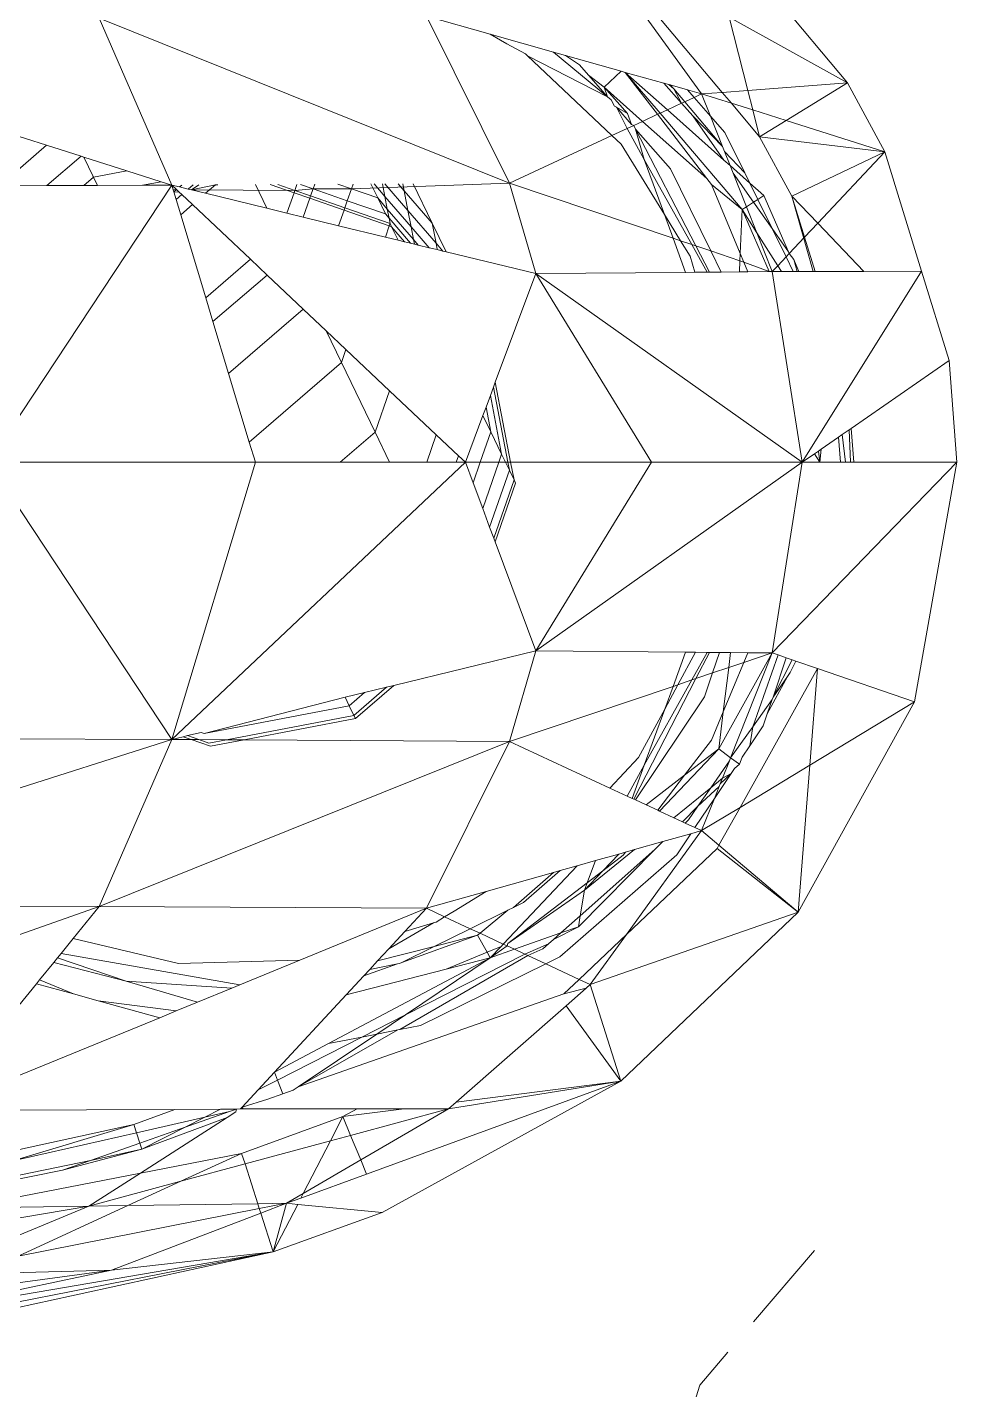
# Model space of a CAD drawing. Header units: metres. Extents: x 6.9 to 88.2, y -7.2 to 15.9.
# Drawn here: x 33.17894 to 33.19688, y 11.39778 to 11.4241 of the extents above; entities that cross this region are included whole.
import ezdxf

# ---------------------------------------------------------------- set-up
doc = ezdxf.new("R2010")
doc.units = ezdxf.units.M
doc.layers.get('0').update_dxf_attribs({"lineweight": 9})

# ---------------------------------------------------------------- blocks, each defined once
blk = doc.blocks.new('secondfloor')
for p, q in [((33.191955, 11.426382), (33.194769, 11.423022)), ((33.191953, 11.42281), (33.190274, 11.425131)), ((33.190616, 11.424903), (33.192349, 11.422839)), ((33.180326, 11.424274), (33.181725, 11.421048)), ((33.180326, 11.424274), (33.188244, 11.421086)), ((33.18664, 11.424309), (33.188244, 11.421086)), ((33.187872, 11.423961), (33.18664, 11.424309)), ((33.192486, 11.42429), (33.194769, 11.423022)), ((33.192486, 11.42429), (33.192844, 11.422877)), ((33.187872, 11.423961), (33.188193, 11.423776)), ((33.187872, 11.423961), (33.189093, 11.423617)), ((33.188193, 11.423776), (33.188553, 11.423581)), ((33.188553, 11.423581), (33.18859, 11.423547)), ((33.18859, 11.423547), (33.190221, 11.422005)), ((33.18859, 11.423547), (33.190134, 11.422754)), ((33.190134, 11.422754), (33.189093, 11.423617)), ((33.189323, 11.423552), (33.189093, 11.423617)), ((33.189323, 11.423552), (33.189595, 11.423369)), ((33.189323, 11.423552), (33.190397, 11.423249)), ((33.189769, 11.423171), (33.189595, 11.423369)), ((33.190397, 11.423249), (33.190071, 11.422937)), ((33.190397, 11.423249), (33.19048, 11.423225)), ((33.19048, 11.423225), (33.19115, 11.422437)), ((33.19048, 11.423225), (33.191292, 11.422502)), ((33.191103, 11.422415), (33.19048, 11.423225)), ((33.19048, 11.423225), (33.191222, 11.423016)), ((33.190071, 11.422937), (33.189769, 11.423171)), ((33.189769, 11.423171), (33.190134, 11.422754)), ((33.190071, 11.422937), (33.190525, 11.42243)), ((33.190812, 11.422279), (33.190071, 11.422937)), ((33.190071, 11.422937), (33.190134, 11.422754)), ((33.191566, 11.42263), (33.191222, 11.423016)), ((33.191222, 11.423016), (33.191319, 11.422988)), ((33.191415, 11.422909), (33.191319, 11.422988)), ((33.191319, 11.422988), (33.191344, 11.422981)), ((33.191344, 11.422981), (33.191415, 11.422909)), ((33.191344, 11.422981), (33.191682, 11.422886)), ((33.191415, 11.422909), (33.191626, 11.422658)), ((33.191566, 11.42263), (33.191415, 11.422909)), ((33.194769, 11.423022), (33.192844, 11.422877)), ((33.194769, 11.423022), (33.193584, 11.422294)), ((33.194769, 11.423022), (33.195491, 11.421692)), ((33.190206, 11.422694), (33.190134, 11.422754)), ((33.190206, 11.422694), (33.190272, 11.422575)), ((33.191626, 11.422658), (33.191566, 11.42263)), ((33.191808, 11.422742), (33.191626, 11.422658)), ((33.191626, 11.422658), (33.192358, 11.42179)), ((33.191682, 11.422886), (33.191808, 11.422742)), ((33.191682, 11.422886), (33.191953, 11.42281)), ((33.191953, 11.42281), (33.191808, 11.422742)), ((33.191808, 11.422742), (33.192123, 11.422382)), ((33.192349, 11.422839), (33.191953, 11.42281)), ((33.191953, 11.42281), (33.192527, 11.422628)), ((33.192123, 11.422382), (33.191953, 11.42281)), ((33.192844, 11.422877), (33.192349, 11.422839)), ((33.192349, 11.422839), (33.192527, 11.422628)), ((33.192844, 11.422877), (33.192941, 11.422498)), ((33.190272, 11.422575), (33.190308, 11.422555)), ((33.190308, 11.422555), (33.190525, 11.42243)), ((33.190308, 11.422555), (33.190515, 11.422141)), ((33.190308, 11.422555), (33.190602, 11.422219)), ((33.190602, 11.422219), (33.190525, 11.42243)), ((33.191103, 11.422415), (33.190812, 11.422279)), ((33.19115, 11.422437), (33.191103, 11.422415)), ((33.192057, 11.421175), (33.191103, 11.422415)), ((33.191292, 11.422502), (33.19115, 11.422437)), ((33.19115, 11.422437), (33.192734, 11.420575)), ((33.191566, 11.42263), (33.191292, 11.422502)), ((33.191292, 11.422502), (33.192385, 11.42153)), ((33.191783, 11.422386), (33.191566, 11.42263)), ((33.192358, 11.42179), (33.191783, 11.422386)), ((33.192385, 11.42153), (33.191783, 11.422386)), ((33.192123, 11.422382), (33.192403, 11.422062)), ((33.192358, 11.42179), (33.192123, 11.422382)), ((33.192527, 11.422628), (33.193072, 11.42198)), ((33.192527, 11.422628), (33.192941, 11.422498)), ((33.192941, 11.422498), (33.193072, 11.42198)), ((33.192941, 11.422498), (33.193584, 11.422294)), ((33.190515, 11.422141), (33.190221, 11.422005)), ((33.190643, 11.422201), (33.190515, 11.422141)), ((33.190515, 11.422141), (33.190847, 11.421544)), ((33.190643, 11.422201), (33.190602, 11.422219)), ((33.190812, 11.422279), (33.190643, 11.422201)), ((33.190679, 11.42213), (33.190643, 11.422201)), ((33.191843, 11.419873), (33.190679, 11.42213)), ((33.190679, 11.42213), (33.191352, 11.421362)), ((33.190679, 11.42213), (33.190847, 11.421544)), ((33.192057, 11.421175), (33.190812, 11.422279)), ((33.193584, 11.422294), (33.193072, 11.42198)), ((33.193584, 11.422294), (33.195491, 11.421692)), ((33.178496, 11.422077), (33.179309, 11.421818)), ((33.190221, 11.422005), (33.188244, 11.421086)), ((33.190221, 11.422005), (33.1904, 11.421836)), ((33.192403, 11.422062), (33.192786, 11.421282)), ((33.193072, 11.42198), (33.195491, 11.421692)), ((33.193072, 11.42198), (33.193696, 11.420833)), ((33.179309, 11.421818), (33.178399, 11.421033)), ((33.179309, 11.421818), (33.179974, 11.421606)), ((33.179974, 11.421606), (33.179315, 11.421037)), ((33.179974, 11.421606), (33.180028, 11.421589)), ((33.1904, 11.421836), (33.191234, 11.420481)), ((33.192394, 11.421699), (33.192358, 11.42179)), ((33.192503, 11.421424), (33.192394, 11.421699)), ((33.192786, 11.421282), (33.192394, 11.421699)), ((33.193696, 11.420833), (33.195491, 11.421692)), ((33.195491, 11.421692), (33.194195, 11.420311)), ((33.1962, 11.419386), (33.195491, 11.421692)), ((33.180028, 11.421589), (33.180215, 11.421202)), ((33.180028, 11.421589), (33.180857, 11.421324)), ((33.180292, 11.421041), (33.180028, 11.421589)), ((33.190847, 11.421544), (33.191764, 11.4199)), ((33.190847, 11.421544), (33.191234, 11.420481)), ((33.191352, 11.421362), (33.192131, 11.419776)), ((33.192385, 11.42153), (33.192503, 11.421424)), ((33.192503, 11.421424), (33.192882, 11.421088)), ((33.192561, 11.42128), (33.192503, 11.421424)), ((33.180215, 11.421202), (33.180028, 11.42104)), ((33.180857, 11.421324), (33.180215, 11.421202)), ((33.180215, 11.421202), (33.180292, 11.421041)), ((33.180857, 11.421324), (33.181518, 11.421113)), ((33.181518, 11.421113), (33.18116, 11.421045)), ((33.181518, 11.421113), (33.181725, 11.421048)), ((33.185194, 11.420975), (33.184932, 11.421066)), ((33.185194, 11.420975), (33.188244, 11.421086)), ((33.185194, 11.420975), (33.185227, 11.421068)), ((33.185569, 11.42107), (33.1857, 11.420799)), ((33.18584, 11.420827), (33.18563, 11.42107)), ((33.18584, 11.420827), (33.185793, 11.421071)), ((33.186285, 11.420556), (33.18584, 11.421072)), ((33.186212, 11.42094), (33.186097, 11.421073)), ((33.186212, 11.42094), (33.186186, 11.421074)), ((33.186385, 11.421075), (33.186753, 11.420313)), ((33.188755, 11.419338), (33.188244, 11.421086)), ((33.188244, 11.421086), (33.191402, 11.420022)), ((33.192145, 11.421061), (33.192057, 11.421175)), ((33.192819, 11.420629), (33.192561, 11.42128)), ((33.192957, 11.420717), (33.192561, 11.42128)), ((33.192882, 11.421088), (33.192786, 11.421282)), ((33.193156, 11.420844), (33.192882, 11.421088)), ((33.192882, 11.421088), (33.193039, 11.420769)), ((33.178191, 11.415695), (33.181725, 11.421048)), ((33.179315, 11.421037), (33.178399, 11.421033)), ((33.180028, 11.42104), (33.179315, 11.421037)), ((33.180292, 11.421041), (33.180028, 11.42104)), ((33.18116, 11.421045), (33.180292, 11.421041)), ((33.181725, 11.421048), (33.18116, 11.421045)), ((33.181725, 11.421048), (33.181875, 11.421011)), ((33.181725, 11.421048), (33.181817, 11.420961)), ((33.181725, 11.421048), (33.181753, 11.420956)), ((33.181817, 11.420961), (33.181753, 11.420956)), ((33.181753, 11.420956), (33.181765, 11.420916)), ((33.181765, 11.420916), (33.181817, 11.420961)), ((33.18187, 11.420911), (33.181765, 11.420916)), ((33.181765, 11.420916), (33.181809, 11.420769)), ((33.181809, 11.420769), (33.181919, 11.420864)), ((33.181817, 11.420961), (33.18187, 11.420911)), ((33.18187, 11.420911), (33.181919, 11.420864)), ((33.181875, 11.421011), (33.181919, 11.421049)), ((33.182043, 11.42097), (33.181875, 11.421011)), ((33.181919, 11.420864), (33.182124, 11.42067)), ((33.182043, 11.42097), (33.182136, 11.42105)), ((33.182103, 11.420956), (33.182043, 11.42097)), ((33.182569, 11.421053), (33.182103, 11.420956)), ((33.182249, 11.421051), (33.182103, 11.420956)), ((33.182378, 11.420889), (33.182103, 11.420956)), ((33.182103, 11.420956), (33.184101, 11.420945)), ((33.182378, 11.420889), (33.182569, 11.421053)), ((33.183559, 11.420601), (33.182378, 11.420889)), ((33.182614, 11.421053), (33.182569, 11.421053)), ((33.183339, 11.421057), (33.183559, 11.420601)), ((33.184085, 11.420899), (33.183627, 11.421059)), ((33.184101, 11.420945), (33.183772, 11.42106)), ((33.183947, 11.420507), (33.184085, 11.420899)), ((33.184085, 11.420899), (33.184101, 11.420945)), ((33.184389, 11.420793), (33.184085, 11.420899)), ((33.184101, 11.420945), (33.184142, 11.421062)), ((33.184101, 11.420945), (33.184453, 11.420976)), ((33.184405, 11.420839), (33.184101, 11.420945)), ((33.184453, 11.420976), (33.184207, 11.421062)), ((33.184389, 11.420793), (33.184405, 11.420839)), ((33.184405, 11.420839), (33.184453, 11.420976)), ((33.185066, 11.420608), (33.184405, 11.420839)), ((33.184453, 11.420976), (33.184484, 11.421064)), ((33.185114, 11.420746), (33.184453, 11.420976)), ((33.184453, 11.420976), (33.185194, 11.420975)), ((33.185114, 11.420746), (33.185194, 11.420975)), ((33.1857, 11.420799), (33.185194, 11.420975)), ((33.186345, 11.420242), (33.18584, 11.420827)), ((33.185886, 11.420583), (33.18584, 11.420827)), ((33.186753, 11.420313), (33.186212, 11.42094)), ((33.186285, 11.420556), (33.186212, 11.42094)), ((33.192734, 11.420575), (33.192145, 11.421061)), ((33.192698, 11.419725), (33.192145, 11.421061)), ((33.193039, 11.420769), (33.193156, 11.420844)), ((33.193631, 11.419759), (33.193156, 11.420844)), ((33.194195, 11.420311), (33.193696, 11.420833)), ((33.193696, 11.420833), (33.19394, 11.42004)), ((33.194108, 11.419379), (33.193696, 11.420833)), ((33.181809, 11.420769), (33.181898, 11.420475)), ((33.181898, 11.420475), (33.182124, 11.42067)), ((33.182124, 11.42067), (33.183243, 11.419614)), ((33.183947, 11.420507), (33.183559, 11.420601)), ((33.184262, 11.42043), (33.184389, 11.420793)), ((33.18505, 11.420563), (33.184389, 11.420793)), ((33.184946, 11.420264), (33.18505, 11.420563)), ((33.18505, 11.420563), (33.185066, 11.420608)), ((33.185923, 11.420259), (33.18505, 11.420563)), ((33.185066, 11.420608), (33.185114, 11.420746)), ((33.185939, 11.420304), (33.185066, 11.420608)), ((33.185849, 11.42049), (33.185114, 11.420746)), ((33.1857, 11.420799), (33.185849, 11.42049)), ((33.185886, 11.420583), (33.1857, 11.420799)), ((33.186391, 11.419998), (33.185886, 11.420583)), ((33.185919, 11.420409), (33.185886, 11.420583)), ((33.186826, 11.419929), (33.186285, 11.420556)), ((33.186345, 11.420242), (33.186285, 11.420556)), ((33.192698, 11.419725), (33.192734, 11.420575)), ((33.192734, 11.420575), (33.192819, 11.420629)), ((33.192734, 11.420575), (33.19326, 11.419376)), ((33.192734, 11.420575), (33.19302, 11.420125)), ((33.192819, 11.420629), (33.192957, 11.420717)), ((33.19302, 11.420125), (33.192819, 11.420629)), ((33.192957, 11.420717), (33.193039, 11.420769)), ((33.193313, 11.420211), (33.192957, 11.420717)), ((33.193039, 11.420769), (33.193313, 11.420211)), ((33.181898, 11.420475), (33.182381, 11.418871)), ((33.184262, 11.42043), (33.183947, 11.420507)), ((33.184946, 11.420264), (33.184262, 11.42043)), ((33.185919, 11.420409), (33.185849, 11.42049)), ((33.186336, 11.419926), (33.185919, 11.420409)), ((33.185919, 11.420409), (33.185939, 11.420304)), ((33.185923, 11.420259), (33.185939, 11.420304)), ((33.185939, 11.420304), (33.185968, 11.420243)), ((33.186753, 11.420313), (33.187021, 11.41976)), ((33.186826, 11.419929), (33.186753, 11.420313)), ((33.191234, 11.420481), (33.191402, 11.420022)), ((33.191234, 11.420481), (33.191547, 11.419973)), ((33.194195, 11.420311), (33.19394, 11.42004)), ((33.195083, 11.419382), (33.194195, 11.420311)), ((33.185848, 11.420045), (33.184946, 11.420264)), ((33.185848, 11.420045), (33.185923, 11.420259)), ((33.186093, 11.419985), (33.185848, 11.420045)), ((33.185923, 11.420259), (33.185968, 11.420243)), ((33.186217, 11.419955), (33.185968, 11.420243)), ((33.185968, 11.420243), (33.186093, 11.419985)), ((33.186391, 11.419998), (33.186345, 11.420242)), ((33.186692, 11.419839), (33.186345, 11.420242)), ((33.191402, 11.420022), (33.191642, 11.419362)), ((33.191402, 11.420022), (33.191547, 11.419973)), ((33.193317, 11.419377), (33.19302, 11.420125)), ((33.19302, 11.420125), (33.193423, 11.41949)), ((33.193313, 11.420211), (33.193584, 11.419661)), ((33.193631, 11.419759), (33.193313, 11.420211)), ((33.193645, 11.419726), (33.19394, 11.42004)), ((33.19394, 11.42004), (33.194144, 11.419379)), ((33.186217, 11.419955), (33.186093, 11.419985)), ((33.186217, 11.419955), (33.186336, 11.419926)), ((33.186408, 11.419909), (33.186336, 11.419926)), ((33.186408, 11.419909), (33.186391, 11.419998)), ((33.186484, 11.41989), (33.186391, 11.419998)), ((33.186484, 11.41989), (33.186408, 11.419909)), ((33.186692, 11.419839), (33.186484, 11.41989)), ((33.18685, 11.419801), (33.186692, 11.419839)), ((33.18685, 11.419801), (33.186826, 11.419929)), ((33.18696, 11.419774), (33.186826, 11.419929)), ((33.18696, 11.419774), (33.18685, 11.419801)), ((33.187021, 11.41976), (33.18696, 11.419774)), ((33.188755, 11.419338), (33.187021, 11.41976)), ((33.191547, 11.419973), (33.191732, 11.419672)), ((33.191547, 11.419973), (33.191764, 11.4199)), ((33.191764, 11.4199), (33.192062, 11.419366)), ((33.191764, 11.4199), (33.191843, 11.419873)), ((33.192105, 11.419366), (33.191843, 11.419873)), ((33.191843, 11.419873), (33.192131, 11.419776)), ((33.192131, 11.419776), (33.192332, 11.419368)), ((33.192131, 11.419776), (33.192692, 11.419587)), ((33.193645, 11.419726), (33.193631, 11.419759)), ((33.182381, 11.418871), (33.183243, 11.419614)), ((33.183243, 11.419614), (33.183564, 11.41931)), ((33.191732, 11.419672), (33.191824, 11.419364)), ((33.192683, 11.419371), (33.192692, 11.419587)), ((33.192692, 11.419587), (33.192698, 11.419725)), ((33.192692, 11.419587), (33.192765, 11.419562)), ((33.192765, 11.419562), (33.192698, 11.419725)), ((33.192844, 11.419373), (33.192765, 11.419562)), ((33.192765, 11.419562), (33.19326, 11.419376)), ((33.193423, 11.41949), (33.193317, 11.419377)), ((33.193584, 11.419661), (33.193423, 11.41949)), ((33.193423, 11.41949), (33.193495, 11.419377)), ((33.193645, 11.419726), (33.193584, 11.419661)), ((33.193584, 11.419661), (33.193722, 11.419378)), ((33.193736, 11.41961), (33.193645, 11.419726)), ((33.193736, 11.41961), (33.193832, 11.419378)), ((33.193798, 11.419378), (33.193736, 11.41961)), ((33.18252, 11.418411), (33.183564, 11.41931)), ((33.183564, 11.41931), (33.184262, 11.418651)), ((33.187971, 11.417243), (33.188755, 11.419338)), ((33.191642, 11.419362), (33.188755, 11.419338)), ((33.193895, 11.415695), (33.188755, 11.419338)), ((33.188755, 11.419338), (33.190987, 11.415695)), ((33.191824, 11.419364), (33.191642, 11.419362)), ((33.192062, 11.419366), (33.191824, 11.419364)), ((33.192105, 11.419366), (33.192062, 11.419366)), ((33.192332, 11.419368), (33.192105, 11.419366)), ((33.192683, 11.419371), (33.192332, 11.419368)), ((33.192844, 11.419373), (33.192683, 11.419371)), ((33.19326, 11.419376), (33.192844, 11.419373)), ((33.19326, 11.419376), (33.193317, 11.419377)), ((33.193895, 11.415695), (33.193317, 11.419377)), ((33.193317, 11.419377), (33.193495, 11.419377)), ((33.193495, 11.419377), (33.193722, 11.419378)), ((33.193722, 11.419378), (33.193798, 11.419378)), ((33.193798, 11.419378), (33.193832, 11.419378)), ((33.193832, 11.419378), (33.194144, 11.419379)), ((33.193895, 11.415695), (33.1962, 11.419386)), ((33.194144, 11.419379), (33.195083, 11.419382)), ((33.195083, 11.419382), (33.1962, 11.419386)), ((33.196731, 11.417659), (33.1962, 11.419386)), ((33.182381, 11.418871), (33.18252, 11.418411)), ((33.182822, 11.41741), (33.184262, 11.418651)), ((33.184262, 11.418651), (33.184703, 11.418234)), ((33.18252, 11.418411), (33.182822, 11.41741)), ((33.184703, 11.418234), (33.185, 11.41762)), ((33.184703, 11.418234), (33.185088, 11.417871)), ((33.185, 11.41762), (33.185088, 11.417871)), ((33.185088, 11.417871), (33.18593, 11.417076)), ((33.196731, 11.417659), (33.194841, 11.41635)), ((33.196731, 11.417659), (33.196878, 11.415695)), ((33.182822, 11.41741), (33.183221, 11.416086)), ((33.183221, 11.416086), (33.185, 11.41762)), ((33.185, 11.41762), (33.18565, 11.416275)), ((33.187875, 11.416987), (33.187935, 11.417147)), ((33.187935, 11.417147), (33.187971, 11.417243)), ((33.188212, 11.415695), (33.187935, 11.417147)), ((33.188267, 11.415695), (33.187971, 11.417243)), ((33.18565, 11.416275), (33.18593, 11.417076)), ((33.18593, 11.417076), (33.186832, 11.416223)), ((33.187791, 11.416762), (33.187875, 11.416987)), ((33.188092, 11.415848), (33.187875, 11.416987)), ((33.187392, 11.415695), (33.18773, 11.416598)), ((33.18773, 11.416598), (33.187791, 11.416762)), ((33.18773, 11.416598), (33.187883, 11.416282)), ((33.187883, 11.416282), (33.187791, 11.416762)), ((33.194841, 11.41635), (33.194667, 11.41623)), ((33.194841, 11.41635), (33.19489, 11.415695)), ((33.183221, 11.416086), (33.183339, 11.415695)), ((33.184977, 11.415695), (33.18565, 11.416275)), ((33.18565, 11.416275), (33.185931, 11.415695)), ((33.186647, 11.415695), (33.186832, 11.416223)), ((33.186832, 11.416223), (33.187259, 11.415821)), ((33.187678, 11.415695), (33.187883, 11.416282)), ((33.187883, 11.416282), (33.188092, 11.415848)), ((33.194597, 11.416181), (33.194261, 11.415948)), ((33.194667, 11.41623), (33.194597, 11.416181)), ((33.194634, 11.415695), (33.194597, 11.416181)), ((33.194733, 11.415695), (33.194667, 11.41623)), ((33.194803, 11.416323), (33.194826, 11.415695)), ((33.187215, 11.415695), (33.187259, 11.415821)), ((33.187259, 11.415821), (33.187392, 11.415695)), ((33.188039, 11.415695), (33.188092, 11.415848)), ((33.188092, 11.415848), (33.188167, 11.415695)), ((33.194133, 11.41586), (33.193895, 11.415695)), ((33.194207, 11.41591), (33.194133, 11.41586)), ((33.194233, 11.415695), (33.194133, 11.41586)), ((33.194261, 11.415948), (33.194207, 11.41591)), ((33.194207, 11.41591), (33.194233, 11.415695)), ((33.194233, 11.415695), (33.194261, 11.415948)), ((33.181725, 11.410342), (33.178191, 11.415695)), ((33.178191, 11.415695), (33.183339, 11.415695)), ((33.181725, 11.410342), (33.187392, 11.415695)), ((33.183339, 11.415695), (33.181725, 11.410342)), ((33.183339, 11.415695), (33.184977, 11.415695)), ((33.184977, 11.415695), (33.185931, 11.415695)), ((33.185931, 11.415695), (33.186647, 11.415695)), ((33.186647, 11.415695), (33.187215, 11.415695)), ((33.187215, 11.415695), (33.187392, 11.415695)), ((33.18754, 11.415299), (33.187392, 11.415695)), ((33.187392, 11.415695), (33.187678, 11.415695)), ((33.18754, 11.415299), (33.187678, 11.415695)), ((33.187678, 11.415695), (33.188039, 11.415695)), ((33.187727, 11.4148), (33.188039, 11.415695)), ((33.188039, 11.415695), (33.188167, 11.415695)), ((33.188167, 11.415695), (33.188242, 11.415539)), ((33.188167, 11.415695), (33.188212, 11.415695)), ((33.188242, 11.415539), (33.188212, 11.415695)), ((33.188212, 11.415695), (33.188267, 11.415695)), ((33.188332, 11.415353), (33.188267, 11.415695)), ((33.188267, 11.415695), (33.190987, 11.415695)), ((33.188755, 11.412052), (33.193895, 11.415695)), ((33.190987, 11.415695), (33.188755, 11.412052)), ((33.190987, 11.415695), (33.193895, 11.415695)), ((33.193895, 11.415695), (33.193317, 11.412013)), ((33.193317, 11.412013), (33.196878, 11.415695)), ((33.193895, 11.415695), (33.194233, 11.415695)), ((33.194634, 11.415695), (33.194233, 11.415695)), ((33.194733, 11.415695), (33.194634, 11.415695)), ((33.194733, 11.415695), (33.19489, 11.415695)), ((33.19489, 11.415695), (33.194826, 11.415695)), ((33.196878, 11.415695), (33.19489, 11.415695)), ((33.196878, 11.415695), (33.196062, 11.411071)), ((33.187727, 11.4148), (33.18754, 11.415299)), ((33.18786, 11.414443), (33.188242, 11.415539)), ((33.18794, 11.414229), (33.188332, 11.415353)), ((33.187967, 11.414158), (33.188362, 11.415291)), ((33.188242, 11.415539), (33.188332, 11.415353)), ((33.188332, 11.415353), (33.188362, 11.415291)), ((33.18786, 11.414443), (33.187727, 11.4148)), ((33.18794, 11.414229), (33.18786, 11.414443)), ((33.187967, 11.414158), (33.18794, 11.414229)), ((33.188755, 11.412052), (33.187967, 11.414158)), ((33.186014, 11.411385), (33.188755, 11.412052)), ((33.188755, 11.412052), (33.188244, 11.410304)), ((33.188755, 11.412052), (33.191642, 11.412027)), ((33.191642, 11.412027), (33.191402, 11.411367)), ((33.191835, 11.412025), (33.191497, 11.411399)), ((33.191642, 11.412027), (33.191835, 11.412025)), ((33.192062, 11.412023), (33.191764, 11.41149)), ((33.191835, 11.412025), (33.192062, 11.412023)), ((33.191843, 11.411516), (33.192105, 11.412023)), ((33.192062, 11.412023), (33.192105, 11.412023)), ((33.192105, 11.412023), (33.1923, 11.412021)), ((33.1923, 11.412021), (33.192165, 11.411625)), ((33.193317, 11.412013), (33.192284, 11.410158)), ((33.1923, 11.412021), (33.192512, 11.41202)), ((33.192476, 11.411729), (33.192512, 11.41202)), ((33.192512, 11.41202), (33.192844, 11.412017)), ((33.192513, 11.409989), (33.193317, 11.412013)), ((33.192765, 11.411827), (33.192844, 11.412017)), ((33.193317, 11.412013), (33.192765, 11.411827)), ((33.192844, 11.412017), (33.193317, 11.412013)), ((33.19343, 11.411974), (33.192941, 11.410585)), ((33.193317, 11.412013), (33.19343, 11.411974)), ((33.193588, 11.41192), (33.193335, 11.411155)), ((33.193699, 11.411882), (33.193335, 11.411155)), ((33.19343, 11.411974), (33.193588, 11.41192)), ((33.193588, 11.41192), (33.193699, 11.411882)), ((33.193699, 11.411882), (33.193775, 11.411855)), ((33.192165, 11.411625), (33.191843, 11.411516)), ((33.192165, 11.411625), (33.192008, 11.411164)), ((33.192476, 11.411729), (33.192165, 11.411625)), ((33.192372, 11.410877), (33.192765, 11.411827)), ((33.192372, 11.410877), (33.192476, 11.411729)), ((33.192765, 11.411827), (33.192476, 11.411729)), ((33.194187, 11.411714), (33.192695, 11.40903)), ((33.193613, 11.411559), (33.193664, 11.411632)), ((33.193664, 11.411632), (33.193775, 11.411855)), ((33.193775, 11.411855), (33.194187, 11.411714)), ((33.194187, 11.411714), (33.194041, 11.409846)), ((33.194187, 11.411714), (33.196062, 11.411071)), ((33.18524, 11.410805), (33.185872, 11.41135)), ((33.18527, 11.410743), (33.186014, 11.411385)), ((33.185447, 11.411247), (33.185872, 11.41135)), ((33.185872, 11.41135), (33.186014, 11.411385)), ((33.191402, 11.411367), (33.188244, 11.410304)), ((33.190643, 11.409189), (33.191843, 11.411516)), ((33.191764, 11.41149), (33.190847, 11.409845)), ((33.191497, 11.411399), (33.191241, 11.410926)), ((33.191402, 11.411367), (33.191241, 11.410926)), ((33.191497, 11.411399), (33.191402, 11.411367)), ((33.191764, 11.41149), (33.191497, 11.411399)), ((33.191843, 11.411516), (33.191764, 11.41149)), ((33.193219, 11.410836), (33.193613, 11.411559)), ((33.193335, 11.411155), (33.193613, 11.411559)), ((33.182353, 11.410457), (33.18507, 11.411155)), ((33.18507, 11.411155), (33.185447, 11.411247)), ((33.18507, 11.411155), (33.18515, 11.410991)), ((33.18515, 11.410991), (33.185447, 11.411247)), ((33.192008, 11.411164), (33.190675, 11.409174)), ((33.192941, 11.410585), (33.193312, 11.41111)), ((33.193312, 11.41111), (33.193219, 11.410836)), ((33.193335, 11.411155), (33.193312, 11.41111)), ((33.196062, 11.411071), (33.19382, 11.407004)), ((33.196062, 11.411071), (33.194041, 11.409846)), ((33.182353, 11.410457), (33.18515, 11.410991)), ((33.182779, 11.410335), (33.18524, 11.410805)), ((33.18515, 11.410991), (33.18524, 11.410805)), ((33.18524, 11.410805), (33.18527, 11.410743)), ((33.191241, 11.410926), (33.190735, 11.40999)), ((33.191241, 11.410926), (33.190847, 11.409845)), ((33.192144, 11.410327), (33.192372, 11.410877)), ((33.192284, 11.410158), (33.192372, 11.410877)), ((33.193219, 11.410836), (33.19314, 11.410605)), ((33.183124, 11.410333), (33.18527, 11.410743)), ((33.192513, 11.409989), (33.192941, 11.410585)), ((33.192883, 11.41022), (33.19314, 11.410605)), ((33.192941, 11.410585), (33.192883, 11.41022)), ((33.172249, 11.40732), (33.181725, 11.410342)), ((33.173737, 11.410377), (33.181725, 11.410342)), ((33.181725, 11.410342), (33.180326, 11.407116)), ((33.180326, 11.407116), (33.188244, 11.410304)), ((33.181725, 11.410342), (33.181942, 11.410394)), ((33.1821, 11.410339), (33.181725, 11.410342)), ((33.181942, 11.410394), (33.182029, 11.410416)), ((33.181942, 11.410394), (33.1821, 11.410339)), ((33.182029, 11.410416), (33.18229, 11.410479)), ((33.182029, 11.410416), (33.18225, 11.410339)), ((33.1821, 11.410339), (33.182473, 11.410209)), ((33.18225, 11.410339), (33.1821, 11.410339)), ((33.18225, 11.410339), (33.182443, 11.410271)), ((33.182779, 11.410335), (33.18225, 11.410339)), ((33.18229, 11.410479), (33.182353, 11.410457)), ((33.182443, 11.410271), (33.182779, 11.410335)), ((33.182473, 11.410209), (33.183124, 11.410333)), ((33.183124, 11.410333), (33.182779, 11.410335)), ((33.188244, 11.410304), (33.183124, 11.410333)), ((33.188244, 11.410304), (33.18664, 11.407081)), ((33.188244, 11.410304), (33.190181, 11.409403)), ((33.191624, 11.409649), (33.192144, 11.410327)), ((33.192284, 11.410158), (33.191142, 11.408957)), ((33.192284, 11.410158), (33.191624, 11.409649)), ((33.192284, 11.410158), (33.192513, 11.409989)), ((33.192883, 11.41022), (33.192736, 11.410001)), ((33.190735, 11.40999), (33.190181, 11.409403)), ((33.190847, 11.409845), (33.190515, 11.409248)), ((33.190847, 11.409845), (33.190613, 11.409202)), ((33.192131, 11.40941), (33.19249, 11.40993)), ((33.192355, 11.409593), (33.19249, 11.40993)), ((33.19249, 11.40993), (33.192513, 11.409989)), ((33.192687, 11.409862), (33.192513, 11.409989)), ((33.192523, 11.409683), (33.19259, 11.409783)), ((33.19259, 11.409783), (33.192687, 11.409862)), ((33.192736, 11.410001), (33.192687, 11.409862)), ((33.194041, 11.409846), (33.192695, 11.40903)), ((33.194041, 11.409846), (33.19382, 11.407004)), ((33.191624, 11.409649), (33.190882, 11.409077)), ((33.191105, 11.408974), (33.191624, 11.409649)), ((33.192131, 11.40941), (33.192355, 11.409593)), ((33.192523, 11.409683), (33.1922, 11.4092)), ((33.192312, 11.409484), (33.192523, 11.409683)), ((33.192312, 11.409484), (33.192355, 11.409593)), ((33.192355, 11.409593), (33.192523, 11.409683)), ((33.190181, 11.409403), (33.190515, 11.409248)), ((33.190515, 11.409248), (33.190613, 11.409202)), ((33.191415, 11.40883), (33.192131, 11.40941)), ((33.191883, 11.409051), (33.192291, 11.409431)), ((33.191883, 11.409051), (33.192131, 11.40941)), ((33.1922, 11.4092), (33.192291, 11.409431)), ((33.192291, 11.409431), (33.192312, 11.409484)), ((33.190613, 11.409202), (33.190643, 11.409189)), ((33.190643, 11.409189), (33.190675, 11.409174)), ((33.190675, 11.409174), (33.190882, 11.409077)), ((33.190882, 11.409077), (33.191105, 11.408974)), ((33.191105, 11.408974), (33.191142, 11.408957)), ((33.191585, 11.408751), (33.191883, 11.409051)), ((33.191703, 11.408791), (33.191883, 11.409051)), ((33.1922, 11.4092), (33.191824, 11.40864)), ((33.191953, 11.40858), (33.1922, 11.4092)), ((33.192695, 11.40903), (33.191953, 11.40858)), ((33.192695, 11.40903), (33.192288, 11.408297)), ((33.191142, 11.408957), (33.191415, 11.40883)), ((33.191415, 11.40883), (33.191585, 11.408751)), ((33.191585, 11.408751), (33.191637, 11.408727)), ((33.191637, 11.408727), (33.191703, 11.408791)), ((33.191637, 11.408727), (33.191824, 11.40864)), ((33.190501, 11.406573), (33.191953, 11.40858)), ((33.191205, 11.408369), (33.191744, 11.408521)), ((33.191744, 11.408521), (33.191472, 11.408114)), ((33.191953, 11.40858), (33.191744, 11.408521)), ((33.191824, 11.40864), (33.191953, 11.40858)), ((33.191953, 11.40858), (33.192288, 11.408297)), ((33.189574, 11.406725), (33.191053, 11.408215)), ((33.18961, 11.406937), (33.191053, 11.408215)), ((33.189693, 11.407433), (33.190656, 11.408214)), ((33.190656, 11.408214), (33.190485, 11.408166)), ((33.192253, 11.408234), (33.190501, 11.406573)), ((33.191205, 11.408369), (33.190656, 11.408214)), ((33.191053, 11.408215), (33.191205, 11.408369)), ((33.192288, 11.408297), (33.192253, 11.408234)), ((33.192253, 11.408234), (33.19382, 11.407004)), ((33.192288, 11.408297), (33.19382, 11.407004)), ((33.191472, 11.408114), (33.189216, 11.406141)), ((33.189904, 11.408001), (33.189552, 11.407902)), ((33.189745, 11.407572), (33.189904, 11.408001)), ((33.190355, 11.408129), (33.189904, 11.408001)), ((33.190355, 11.408129), (33.190044, 11.407802)), ((33.190044, 11.407802), (33.190438, 11.408104)), ((33.190485, 11.408166), (33.190355, 11.408129)), ((33.190438, 11.408104), (33.190485, 11.408166)), ((33.187792, 11.407406), (33.189093, 11.407773)), ((33.188125, 11.40639), (33.189552, 11.407902)), ((33.188321, 11.407096), (33.189093, 11.407773)), ((33.189221, 11.407809), (33.188516, 11.407192)), ((33.189221, 11.407809), (33.189093, 11.407773)), ((33.189552, 11.407902), (33.189221, 11.407809)), ((33.190044, 11.407802), (33.189693, 11.407433)), ((33.189745, 11.407572), (33.190044, 11.407802)), ((33.187792, 11.407406), (33.18664, 11.407081)), ((33.187792, 11.407406), (33.187178, 11.407027)), ((33.188215, 11.406399), (33.189745, 11.407572)), ((33.189693, 11.407433), (33.188215, 11.406399)), ((33.18961, 11.406937), (33.189693, 11.407433)), ((33.189693, 11.407433), (33.189745, 11.407572)), ((33.180326, 11.407116), (33.172158, 11.40715)), ((33.188321, 11.407096), (33.188516, 11.407192)), ((33.180326, 11.407116), (33.169034, 11.403147)), ((33.180326, 11.407116), (33.179822, 11.406495)), ((33.18664, 11.407081), (33.180326, 11.407116)), ((33.18664, 11.407081), (33.184199, 11.406079)), ((33.18664, 11.407081), (33.186224, 11.406631)), ((33.18664, 11.407081), (33.186989, 11.406918)), ((33.186989, 11.406918), (33.186827, 11.406811)), ((33.187178, 11.407027), (33.186989, 11.406918)), ((33.186989, 11.406918), (33.187488, 11.406686)), ((33.188211, 11.407042), (33.187488, 11.406686)), ((33.187678, 11.406598), (33.188211, 11.407042)), ((33.188211, 11.407042), (33.188321, 11.407096)), ((33.189234, 11.406604), (33.18961, 11.406937)), ((33.189574, 11.406725), (33.18961, 11.406937)), ((33.19382, 11.407004), (33.189804, 11.405609)), ((33.19382, 11.407004), (33.190391, 11.403741)), ((33.186778, 11.406797), (33.185917, 11.406299)), ((33.186224, 11.406631), (33.185917, 11.406299)), ((33.186778, 11.406797), (33.186224, 11.406631)), ((33.186827, 11.406811), (33.186778, 11.406797)), ((33.187488, 11.406686), (33.186792, 11.406344)), ((33.187488, 11.406686), (33.187678, 11.406598)), ((33.187628, 11.406559), (33.187678, 11.406598)), ((33.187678, 11.406598), (33.188125, 11.40639)), ((33.188342, 11.406289), (33.189234, 11.406604)), ((33.189574, 11.406725), (33.189093, 11.40648)), ((33.189093, 11.40648), (33.189234, 11.406604)), ((33.189234, 11.406604), (33.189574, 11.406725)), ((33.179822, 11.406495), (33.179589, 11.40621)), ((33.181852, 11.406013), (33.179822, 11.406495)), ((33.185698, 11.406063), (33.186792, 11.406344)), ((33.186168, 11.406037), (33.187628, 11.406559)), ((33.186792, 11.406344), (33.186168, 11.406037)), ((33.186792, 11.406344), (33.187628, 11.406559)), ((33.187812, 11.406232), (33.187628, 11.406559)), ((33.187812, 11.406232), (33.188081, 11.406343)), ((33.188197, 11.406356), (33.187873, 11.406123)), ((33.187873, 11.406123), (33.188081, 11.406343)), ((33.188081, 11.406343), (33.188125, 11.40639)), ((33.188125, 11.40639), (33.188197, 11.406356)), ((33.188215, 11.406399), (33.188197, 11.406356)), ((33.188197, 11.406356), (33.188342, 11.406289)), ((33.188998, 11.406396), (33.188539, 11.406197)), ((33.188998, 11.406396), (33.188889, 11.406299)), ((33.189093, 11.40648), (33.188998, 11.406396)), ((33.190501, 11.406573), (33.18959, 11.405708)), ((33.189804, 11.405609), (33.190501, 11.406573)), ((33.179521, 11.406126), (33.179446, 11.406034)), ((33.179589, 11.40621), (33.179521, 11.406126)), ((33.180844, 11.405675), (33.179521, 11.406126)), ((33.183037, 11.405602), (33.179589, 11.40621)), ((33.184199, 11.406079), (33.181852, 11.406013)), ((33.184199, 11.406079), (33.183037, 11.405602)), ((33.187873, 11.406123), (33.184751, 11.404467)), ((33.185917, 11.406299), (33.185698, 11.406063)), ((33.186127, 11.404739), (33.188601, 11.406168)), ((33.188539, 11.406197), (33.186234, 11.405022)), ((33.187873, 11.406123), (33.186234, 11.405022)), ((33.187019, 11.405904), (33.187812, 11.406232)), ((33.187019, 11.405904), (33.187873, 11.406123)), ((33.187873, 11.406123), (33.187812, 11.406232)), ((33.187873, 11.406123), (33.188342, 11.406289)), ((33.188342, 11.406289), (33.188539, 11.406197)), ((33.188539, 11.406197), (33.188601, 11.406168)), ((33.188601, 11.406168), (33.188889, 11.406299)), ((33.188601, 11.406168), (33.188946, 11.406008)), ((33.189216, 11.406141), (33.188946, 11.406008)), ((33.179446, 11.406034), (33.179173, 11.405698)), ((33.179446, 11.406034), (33.180844, 11.405675)), ((33.185092, 11.405409), (33.187019, 11.405904)), ((33.18543, 11.405774), (33.186084, 11.406007)), ((33.185548, 11.405901), (33.18543, 11.405774)), ((33.185698, 11.406063), (33.185548, 11.405901)), ((33.186084, 11.406007), (33.185548, 11.405901)), ((33.186122, 11.406015), (33.186084, 11.406007)), ((33.186168, 11.406037), (33.186122, 11.406015)), ((33.188946, 11.406008), (33.186527, 11.404818)), ((33.188946, 11.406008), (33.18959, 11.405708)), ((33.179113, 11.405625), (33.177121, 11.403175)), ((33.179173, 11.405698), (33.179113, 11.405625)), ((33.179113, 11.405625), (33.179828, 11.405427)), ((33.179173, 11.405698), (33.179828, 11.405427)), ((33.182883, 11.405539), (33.180844, 11.405675)), ((33.180844, 11.405675), (33.182222, 11.405268)), ((33.183037, 11.405602), (33.182883, 11.405539)), ((33.18543, 11.405774), (33.185092, 11.405409)), ((33.18959, 11.405708), (33.189293, 11.405427)), ((33.18959, 11.405708), (33.189804, 11.405609)), ((33.189723, 11.405538), (33.189804, 11.405609)), ((33.189804, 11.405609), (33.190391, 11.403741)), ((33.179828, 11.405427), (33.180303, 11.405296)), ((33.180303, 11.405296), (33.181808, 11.405098)), ((33.180303, 11.405296), (33.181492, 11.404968)), ((33.182883, 11.405539), (33.182222, 11.405268)), ((33.185092, 11.405409), (33.183708, 11.403914)), ((33.184166, 11.403632), (33.189293, 11.405427)), ((33.189293, 11.405427), (33.189723, 11.405538)), ((33.189723, 11.405538), (33.189336, 11.405198)), ((33.181808, 11.405098), (33.181492, 11.404968)), ((33.182222, 11.405268), (33.181808, 11.405098)), ((33.186234, 11.405022), (33.185397, 11.404595)), ((33.186234, 11.405022), (33.185683, 11.404652)), ((33.189336, 11.405198), (33.187212, 11.403335)), ((33.190391, 11.403741), (33.189336, 11.405198)), ((33.181492, 11.404968), (33.177121, 11.403175)), ((33.186527, 11.404818), (33.186127, 11.404739)), ((33.185397, 11.404595), (33.183766, 11.403763)), ((33.184166, 11.403632), (33.186088, 11.404732)), ((33.185683, 11.404652), (33.184166, 11.403632)), ((33.185397, 11.404595), (33.184751, 11.404467)), ((33.185683, 11.404652), (33.185397, 11.404595)), ((33.186088, 11.404732), (33.185683, 11.404652)), ((33.186088, 11.404732), (33.186127, 11.404739)), ((33.184751, 11.404467), (33.183708, 11.403914)), ((33.183708, 11.403914), (33.183392, 11.403573)), ((33.183766, 11.403763), (33.183392, 11.403573)), ((33.183766, 11.403763), (33.183708, 11.403914)), ((33.183868, 11.403496), (33.183766, 11.403763)), ((33.185485, 11.401948), (33.190391, 11.403741)), ((33.190391, 11.403741), (33.185789, 11.401209)), ((33.190391, 11.403741), (33.187068, 11.403209)), ((33.187212, 11.403335), (33.190391, 11.403741)), ((33.183392, 11.403573), (33.183087, 11.403243)), ((33.183868, 11.403496), (33.18358, 11.403393)), ((33.184067, 11.403566), (33.183868, 11.403496)), ((33.184124, 11.403609), (33.184067, 11.403566)), ((33.184124, 11.403609), (33.184166, 11.403632)), ((33.177121, 11.403175), (33.181786, 11.403198)), ((33.181786, 11.403198), (33.180995, 11.402905)), ((33.181786, 11.403198), (33.182666, 11.403203)), ((33.182666, 11.403203), (33.182361, 11.403047)), ((33.182666, 11.403203), (33.182975, 11.403204)), ((33.182839, 11.403156), (33.182975, 11.403204)), ((33.182975, 11.403204), (33.182964, 11.403149)), ((33.183051, 11.403205), (33.182975, 11.403204)), ((33.183087, 11.403243), (33.183051, 11.403205)), ((33.183105, 11.403205), (33.183051, 11.403205)), ((33.183087, 11.403243), (33.18358, 11.403393)), ((33.183105, 11.403205), (33.183087, 11.403243)), ((33.185303, 11.403207), (33.183105, 11.403205)), ((33.185029, 11.403057), (33.186214, 11.403208)), ((33.185303, 11.403207), (33.185029, 11.403057)), ((33.185177, 11.402696), (33.187068, 11.403209)), ((33.186214, 11.403208), (33.185303, 11.403207)), ((33.187068, 11.403209), (33.185373, 11.40222)), ((33.187068, 11.403209), (33.186214, 11.403208)), ((33.187212, 11.403335), (33.187068, 11.403209)), ((33.181046, 11.402747), (33.182361, 11.403047)), ((33.182795, 11.40304), (33.181121, 11.401966)), ((33.182795, 11.40304), (33.181148, 11.402429)), ((33.181986, 11.402856), (33.182839, 11.403156)), ((33.182361, 11.403047), (33.181986, 11.402856)), ((33.182361, 11.403047), (33.182839, 11.403156)), ((33.182964, 11.403149), (33.182795, 11.40304)), ((33.185029, 11.403057), (33.183074, 11.402347)), ((33.185029, 11.403057), (33.184789, 11.402591)), ((33.185177, 11.402696), (33.185029, 11.403057)), ((33.180995, 11.402905), (33.174914, 11.401574)), ((33.180995, 11.402905), (33.178659, 11.402202)), ((33.178659, 11.402202), (33.181046, 11.402747)), ((33.181046, 11.402747), (33.180995, 11.402905)), ((33.18111, 11.402547), (33.181046, 11.402747)), ((33.18111, 11.402547), (33.181986, 11.402856)), ((33.181986, 11.402856), (33.181148, 11.402429)), ((33.184789, 11.402591), (33.185177, 11.402696)), ((33.185373, 11.40222), (33.185177, 11.402696)), ((33.181148, 11.402429), (33.179614, 11.402021)), ((33.180157, 11.402212), (33.18111, 11.402547)), ((33.180157, 11.402212), (33.181148, 11.402429)), ((33.181148, 11.402429), (33.18111, 11.402547)), ((33.183139, 11.402144), (33.184789, 11.402591)), ((33.184789, 11.402591), (33.184264, 11.401572)), ((33.175523, 11.401259), (33.180157, 11.402212)), ((33.179614, 11.402021), (33.180157, 11.402212)), ((33.183074, 11.402347), (33.181121, 11.401966)), ((33.183074, 11.402347), (33.181903, 11.401809)), ((33.181903, 11.401809), (33.183139, 11.402144)), ((33.183074, 11.402347), (33.183139, 11.402144)), ((33.183139, 11.402144), (33.183384, 11.401375)), ((33.185373, 11.40222), (33.184264, 11.401572)), ((33.185485, 11.401948), (33.185373, 11.40222)), ((33.179614, 11.402021), (33.176207, 11.401347)), ((33.181121, 11.401966), (33.177655, 11.40129)), ((33.181121, 11.401966), (33.180125, 11.401327)), ((33.184219, 11.401485), (33.185485, 11.401948)), ((33.180125, 11.401327), (33.181903, 11.401809)), ((33.181903, 11.401809), (33.180879, 11.401338)), ((33.180879, 11.401338), (33.178758, 11.400363)), ((33.180879, 11.401338), (33.180125, 11.401327)), ((33.183384, 11.401375), (33.180879, 11.401338)), ((33.183941, 11.401384), (33.183384, 11.401375)), ((33.183384, 11.401375), (33.183415, 11.40128)), ((33.183415, 11.40128), (33.183941, 11.401384)), ((33.183941, 11.401384), (33.183442, 11.401193)), ((33.183682, 11.400443), (33.183941, 11.401384)), ((33.184156, 11.401363), (33.183682, 11.400443)), ((33.184264, 11.401572), (33.183941, 11.401384)), ((33.183941, 11.401384), (33.184219, 11.401485)), ((33.183941, 11.401384), (33.184156, 11.401363)), ((33.184156, 11.401363), (33.185789, 11.401209)), ((33.184264, 11.401572), (33.184219, 11.401485)), ((33.175266, 11.400515), (33.180125, 11.401327)), ((33.180125, 11.401327), (33.176916, 11.400001)), ((33.180125, 11.401327), (33.177655, 11.40129)), ((33.178758, 11.400363), (33.183415, 11.40128)), ((33.183442, 11.401193), (33.18056, 11.400092)), ((33.183415, 11.40128), (33.183442, 11.401193)), ((33.183442, 11.401193), (33.183682, 11.400443)), ((33.185789, 11.401209), (33.183682, 11.400443)), ((33.176016, 11.398945), (33.183682, 11.400443)), ((33.176148, 11.399164), (33.183682, 11.400443)), ((33.183682, 11.400443), (33.177078, 11.39901)), ((33.183682, 11.400443), (33.18056, 11.400092)), ((33.194129, 11.400473), (33.192955, 11.399092)), ((33.18056, 11.400092), (33.173416, 11.39913)), ((33.18056, 11.400092), (33.176148, 11.399164)), ((33.18056, 11.400092), (33.178029, 11.400028)), ((33.19246, 11.39851), (33.191916, 11.397871)), ((33.191916, 11.397871), (33.189363, 11.389557))]:
    blk.add_line(p, q)

msp = doc.modelspace()

# ---------------------------------------------------------------- block references
msp.add_blockref('secondfloor', (0, 0))

doc.saveas('drawing.dxf')
